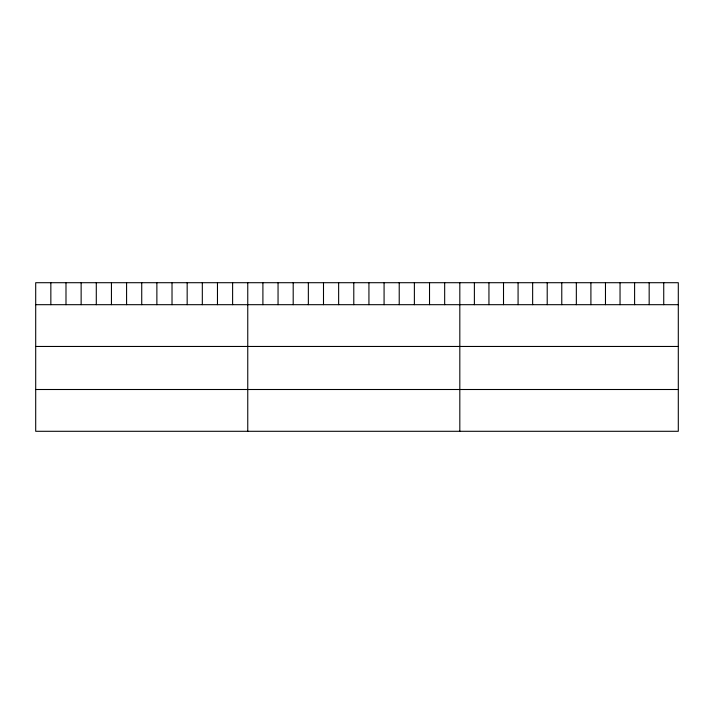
<?xml version="1.0" encoding="UTF-8"?>
<svg xmlns="http://www.w3.org/2000/svg" width="714" height="714" viewBox="0 0 714 714"><rect width="100%" height="100%" fill="white"/><g stroke="black" fill="none" stroke-linecap="round" stroke-linejoin="round"><path stroke-width="1.07" d="M678.3 304.682L678.3 431.292L35.7 431.292L35.7 282.708L678.3 282.708L678.3 304.682L35.7 304.682M35.7 346.46L678.3 346.46M35.7 389.505L678.3 389.505M663.734 282.708L663.734 304.682M649.169 282.708L649.169 304.682M634.603 282.708L634.603 304.682M620.038 282.708L620.038 304.682M605.472 282.708L605.472 304.682M590.906 282.708L590.906 304.682M576.341 282.708L576.341 304.682M561.775 282.708L561.775 304.682M547.21 282.708L547.21 304.682M532.644 282.708L532.644 304.682M518.078 282.708L518.078 304.682M503.513 282.708L503.513 304.682M488.947 282.708L488.947 304.682M474.382 282.708L474.382 304.682M459.816 282.708L459.816 431.292M444.67 282.708L444.67 304.682M429.525 282.708L429.525 304.682M414.379 282.708L414.379 304.682M399.224 282.708L399.224 304.682M384.078 282.708L384.078 304.682M368.933 282.708L368.933 304.682M353.787 282.708L353.787 304.682M338.641 282.708L338.641 304.682M323.496 282.708L323.496 304.682M308.35 282.708L308.35 304.682M293.195 282.708L293.195 304.682M278.049 282.708L278.049 304.682M262.904 282.708L262.904 304.682M247.758 282.708L247.758 431.292M232.612 282.708L232.612 304.682M217.467 282.708L217.467 304.682M202.321 282.708L202.321 304.682M187.166 282.708L187.166 304.682M172.02 282.708L172.02 304.682M156.875 282.708L156.875 304.682M141.729 282.708L141.729 304.682M126.583 282.708L126.583 304.682M111.438 282.708L111.438 304.682M96.292 282.708L96.292 304.682M81.137 282.708L81.137 304.682M65.991 282.708L65.991 304.682M50.846 282.708L50.846 304.682"/></g></svg>
